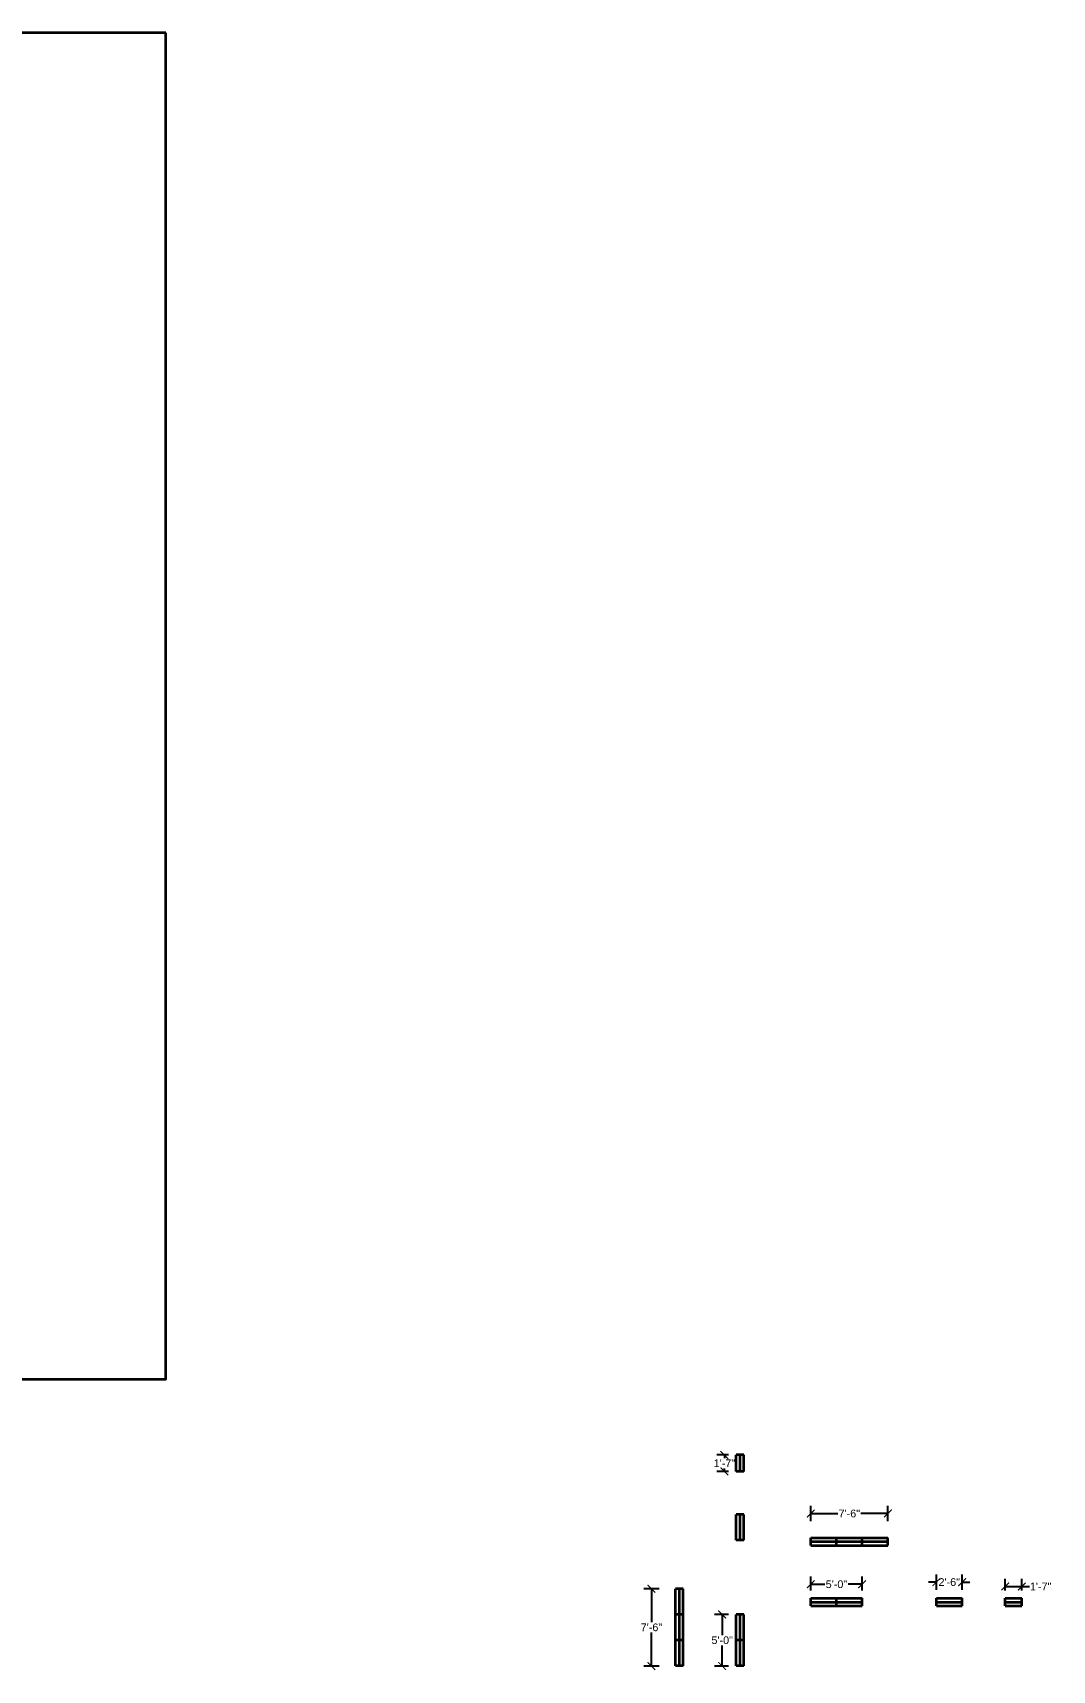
# Model space of a CAD drawing. Header units: inches. Extents: x -5041 to 2538, y -658 to 1746.
# Drawn here: x -2717 to -1530, y -501 to 1406 of the extents above; entities that cross this region are included whole.
import ezdxf
from ezdxf import colors
from ezdxf.entities.mleader import LeaderData, LeaderLine
from ezdxf.math import Vec2, Vec3

# ---------------------------------------------------------------- set-up
doc = ezdxf.new("R2010")
doc.units = ezdxf.units.IN
doc.header["$MEASUREMENT"] = 0
doc.layers.add('Foundation', color=120, linetype='Continuous', lineweight=25)
doc.layers.add('Wall', color=20, linetype='Continuous', lineweight=35)
doc.styles.add('3mm', font='arial.ttf', dxfattribs={"height": 0.125})
doc.styles.add('9 inch', font='arial.ttf', dxfattribs={"height": 9})
doc.dimstyles.new('1 to 96', dxfattribs={"dimscale": 96, "dimtxt": 9, "dimasz": 0.09375, "dimexe": 0.09375, "dimexo": 0.09375, "dimgap": 0.015625, "dimtad": 0, "dimtih": 1, "dimtoh": 1, "dimdec": 0, "dimzin": 3, "dimdsep": 46, "dimlunit": 4, "dimtxsty": '9 inch', "dimblk": 'ARCHTICK', "dimcen": 0.09, "dimadec": 0, "dimazin": 0, "dimtfac": 1, "dimtdec": 0, "dimtofl": 0, "dimtmove": 0, "dimatfit": 3, "dimfxl": 0.09375, "dimfxlon": 1, "dimtolj": 1, "dimtzin": 0, "dimarcsym": 0})

# ---------------------------------------------------------------- blocks, each defined once
blk = doc.blocks.new('_ArchTick')
at = {"color": 0, "linetype": 'ByBlock', "const_width": 0.15}
blk.add_lwpolyline([(-0.5, -0.5), (0.5, 0.5)], dxfattribs=at)
blk = doc.blocks.new('*D24')
at = {"layer": 'Defpoints', "color": 0, "transparency": 16777216}
for p in [(-1721.3, -318.3), (-1811.3, -346.4), (-1721.3, -346.4)]:
    blk.add_point(p, dxfattribs=at)
at = {"layer": 'Wall', "color": 0, "lineweight": -2, "transparency": 16777216}
for p, q in [((-1811.3, -327.3), (-1811.3, -309.3)), ((-1811.3, -318.3), (-1779.7, -318.3)), ((-1721.3, -318.3), (-1752.8, -318.3)), ((-1721.3, -327.3), (-1721.3, -309.3))]:
    blk.add_line(p, q, dxfattribs=at)
at = {"layer": 'Wall', "color": 0, "lineweight": -2, "transparency": 16777216, "xscale": 9, "yscale": 9, "zscale": 9, "rotation": 180}
blk.add_blockref('_ArchTick', (-1811.3, -318.3), dxfattribs=at)
at = {"layer": 'Wall', "color": 0, "lineweight": -2, "transparency": 16777216, "xscale": 9, "yscale": 9, "zscale": 9}
blk.add_blockref('_ArchTick', (-1721.3, -318.3), dxfattribs=at)
at = {"layer": 'Wall', "color": 0, "transparency": 16777216, "insert": (-1766.3, -318.3), "char_height": 9, "attachment_point": 5, "style": '9 inch'}
blk.add_mtext('\\A1;7\'-6"', dxfattribs=at)
blk = doc.blocks.new('*D25')
at = {"layer": 'Defpoints', "color": 0, "transparency": 16777216}
for p in [(-1811.3, -417), (-1751.3, -400.7), (-1751.3, -417)]:
    blk.add_point(p, dxfattribs=at)
at = {"layer": 'Wall', "color": 0, "lineweight": -2, "transparency": 16777216}
for p, q in [((-1811.3, -408), (-1811.3, -391.7)), ((-1751.3, -408), (-1751.3, -391.7)), ((-1811.3, -400.7), (-1794.7, -400.7)), ((-1751.3, -400.7), (-1767.8, -400.7))]:
    blk.add_line(p, q, dxfattribs=at)
at = {"layer": 'Wall', "color": 0, "lineweight": -2, "transparency": 16777216, "xscale": 9, "yscale": 9, "zscale": 9, "rotation": 180}
blk.add_blockref('_ArchTick', (-1811.3, -400.7), dxfattribs=at)
at = {"layer": 'Wall', "color": 0, "lineweight": -2, "transparency": 16777216, "xscale": 9, "yscale": 9, "zscale": 9}
blk.add_blockref('_ArchTick', (-1751.3, -400.7), dxfattribs=at)
at = {"layer": 'Wall', "color": 0, "transparency": 16777216, "insert": (-1781.3, -400.7), "char_height": 9, "attachment_point": 5, "style": '9 inch'}
blk.add_mtext('\\A1;5\'-0"', dxfattribs=at)
blk = doc.blocks.new('*D26')
at = {"layer": 'Defpoints', "color": 0, "transparency": 16777216}
for p in [(-1634.9, -398.2), (-1664.9, -416.3), (-1634.9, -416.3)]:
    blk.add_point(p, dxfattribs=at)
at = {"layer": 'Wall', "color": 0, "lineweight": -2, "transparency": 16777216}
for p, q in [((-1664.9, -398.2), (-1673.9, -398.2)), ((-1664.9, -407.2), (-1664.9, -389.2)), ((-1634.9, -407.2), (-1634.9, -389.2)), ((-1634.9, -398.2), (-1625.9, -398.2))]:
    blk.add_line(p, q, dxfattribs=at)
at = {"layer": 'Wall', "color": 0, "lineweight": -2, "transparency": 16777216, "xscale": 9, "yscale": 9, "zscale": 9}
blk.add_blockref('_ArchTick', (-1664.9, -398.2), dxfattribs=at)
at = {"layer": 'Wall', "color": 0, "lineweight": -2, "transparency": 16777216, "xscale": 9, "yscale": 9, "zscale": 9, "rotation": 180}
blk.add_blockref('_ArchTick', (-1634.9, -398.2), dxfattribs=at)
at = {"layer": 'Wall', "color": 0, "transparency": 16777216, "insert": (-1649.9, -398.2), "char_height": 9, "attachment_point": 5, "style": '9 inch'}
blk.add_mtext('\\A1;2\'-6"', dxfattribs=at)
blk = doc.blocks.new('*D27')
at = {"layer": 'Defpoints', "color": 0, "transparency": 16777216}
for p in [(-1584.7, -417), (-1565.5, -403.3), (-1565.5, -417)]:
    blk.add_point(p, dxfattribs=at)
at = {"layer": 'Wall', "color": 0, "lineweight": -2, "transparency": 16777216}
for p, q in [((-1584.7, -408), (-1584.7, -394.3)), ((-1565.5, -408), (-1565.5, -394.3)), ((-1584.7, -403.3), (-1565.5, -403.3)), ((-1565.5, -403.3), (-1556.5, -403.3))]:
    blk.add_line(p, q, dxfattribs=at)
at = {"layer": 'Wall', "color": 0, "lineweight": -2, "transparency": 16777216, "xscale": 9, "yscale": 9, "zscale": 9, "rotation": 180}
blk.add_blockref('_ArchTick', (-1584.7, -403.3), dxfattribs=at)
at = {"layer": 'Wall', "color": 0, "lineweight": -2, "transparency": 16777216, "xscale": 9, "yscale": 9, "zscale": 9}
blk.add_blockref('_ArchTick', (-1565.5, -403.3), dxfattribs=at)
at = {"layer": 'Wall', "color": 0, "transparency": 16777216, "insert": (-1543.5, -403.3), "char_height": 9, "attachment_point": 5, "style": '9 inch'}
blk.add_mtext('\\A1;1\'-7"', dxfattribs=at)
blk = doc.blocks.new('*D28')
at = {"layer": 'Defpoints', "color": 0, "transparency": 16777216}
for p in [(-1996.8, -405.9), (-1968.6, -405.9), (-1968.6, -495.9)]:
    blk.add_point(p, dxfattribs=at)
at = {"layer": 'Wall', "color": 0, "lineweight": -2, "transparency": 16777216}
for p, q in [((-1987.8, -405.9), (-2005.8, -405.9)), ((-1996.8, -405.9), (-1996.8, -444.8)), ((-1996.8, -495.9), (-1996.8, -457)), ((-1987.8, -495.9), (-2005.8, -495.9))]:
    blk.add_line(p, q, dxfattribs=at)
at = {"layer": 'Wall', "color": 0, "lineweight": -2, "transparency": 16777216, "xscale": 9, "yscale": 9, "zscale": 9}
for p, rotation in [((-1996.8, -405.9), 90), ((-1996.8, -495.9), 270)]:
    blk.add_blockref('_ArchTick', p, dxfattribs=dict(at, rotation=rotation))
at = {"layer": 'Wall', "color": 0, "transparency": 16777216, "insert": (-1996.8, -450.9), "char_height": 9, "attachment_point": 5, "style": '9 inch'}
blk.add_mtext('\\A1;7\'-6"', dxfattribs=at)
blk = doc.blocks.new('*D29')
at = {"layer": 'Defpoints', "color": 0, "transparency": 16777216}
for p in [(-1914.4, -435.9), (-1898.1, -435.9), (-1898.1, -495.9)]:
    blk.add_point(p, dxfattribs=at)
at = {"layer": 'Wall', "color": 0, "lineweight": -2, "transparency": 16777216}
for p, q in [((-1907.1, -435.9), (-1923.4, -435.9)), ((-1914.4, -435.9), (-1914.4, -459.8)), ((-1914.4, -495.9), (-1914.4, -472)), ((-1907.1, -495.9), (-1923.4, -495.9))]:
    blk.add_line(p, q, dxfattribs=at)
at = {"layer": 'Wall', "color": 0, "lineweight": -2, "transparency": 16777216, "xscale": 9, "yscale": 9, "zscale": 9}
for p, rotation in [((-1914.4, -435.9), 90), ((-1914.4, -495.9), 270)]:
    blk.add_blockref('_ArchTick', p, dxfattribs=dict(at, rotation=rotation))
at = {"layer": 'Wall', "color": 0, "transparency": 16777216, "insert": (-1914.4, -465.9), "char_height": 9, "attachment_point": 5, "style": '9 inch'}
blk.add_mtext('\\A1;5\'-0"', dxfattribs=at)
blk = doc.blocks.new('*D31')
at = {"layer": 'Defpoints', "color": 0, "transparency": 16777216}
for p in [(-1911.8, -250.1), (-1898.1, -250.1), (-1898.1, -269.3)]:
    blk.add_point(p, dxfattribs=at)
at = {"layer": 'Wall', "color": 0, "lineweight": -2, "transparency": 16777216}
for p, q in [((-1907.1, -250.1), (-1920.8, -250.1)), ((-1911.8, -250.1), (-1911.8, -253.7)), ((-1911.8, -269.3), (-1911.8, -265.7)), ((-1907.1, -269.3), (-1920.8, -269.3))]:
    blk.add_line(p, q, dxfattribs=at)
at = {"layer": 'Wall', "color": 0, "lineweight": -2, "transparency": 16777216, "xscale": 9, "yscale": 9, "zscale": 9}
for p, rotation in [((-1911.8, -250.1), 90), ((-1911.8, -269.3), 270)]:
    blk.add_blockref('_ArchTick', p, dxfattribs=dict(at, rotation=rotation))
at = {"layer": 'Wall', "color": 0, "transparency": 16777216, "insert": (-1911.8, -259.7), "char_height": 9, "attachment_point": 5, "style": '9 inch'}
blk.add_mtext('\\A1;1\'-7"', dxfattribs=at)

msp = doc.modelspace()

# ---------------------------------------------------------------- linework, layer by layer
at = {"layer": 'Wall'}
for p, q in [((-1898.12346, -269.32432), (-1898.12346, -250.12432)), ((-1889.12346, -250.12432), (-1898.12346, -250.12432)), ((-1893.62346, -269.32432), (-1893.62346, -250.12432)), ((-1889.12346, -269.32432), (-1889.12346, -250.12432)), ((-1889.12346, -269.32432), (-1898.12346, -269.32432)), ((-1898.12346, -349.49335), (-1898.12346, -319.49335)), ((-1889.12346, -319.49335), (-1898.12346, -319.49335)), ((-1893.62346, -349.49335), (-1893.62346, -319.49335)), ((-1889.12346, -349.49335), (-1889.12346, -319.49335)), ((-1889.12346, -349.49335), (-1898.12346, -349.49335)), ((-1811.2747, -346.43095), (-1721.2747, -346.43095)), ((-1811.2747, -355.43095), (-1811.2747, -346.43095)), ((-1811.2747, -350.93095), (-1721.2747, -350.93095)), ((-1811.2747, -355.43095), (-1721.2747, -355.43095)), ((-1781.2747, -355.43095), (-1781.2747, -346.43095)), ((-1751.2747, -355.43095), (-1751.2747, -346.43095)), ((-1721.2747, -355.43095), (-1721.2747, -346.43095)), ((-1968.64729, -495.85658), (-1968.64729, -405.85658)), ((-1959.64729, -405.85658), (-1968.64729, -405.85658)), ((-1964.14729, -495.85658), (-1964.14729, -405.85658)), ((-1959.64729, -495.85658), (-1959.64729, -405.85658)), ((-1811.2747, -416.95478), (-1751.2747, -416.95478)), ((-1811.2747, -425.95478), (-1811.2747, -416.95478)), ((-1781.2747, -425.95478), (-1781.2747, -416.95478)), ((-1751.2747, -425.95478), (-1751.2747, -416.95478)), ((-1664.91147, -416.95478), (-1634.91147, -416.95478)), ((-1664.91147, -425.95478), (-1664.91147, -416.95478)), ((-1634.91147, -425.95478), (-1634.91147, -416.95478)), ((-1584.74244, -416.95478), (-1565.54244, -416.95478)), ((-1584.74244, -425.95478), (-1584.74244, -416.95478)), ((-1565.54244, -425.95478), (-1565.54244, -416.95478)), ((-1959.64729, -435.85658), (-1968.64729, -435.85658)), ((-1898.12346, -495.85658), (-1898.12346, -435.85658)), ((-1889.12346, -435.85658), (-1898.12346, -435.85658)), ((-1893.62346, -495.85658), (-1893.62346, -435.85658)), ((-1889.12346, -495.85658), (-1889.12346, -435.85658)), ((-1811.2747, -421.45478), (-1751.2747, -421.45478)), ((-1811.2747, -425.95478), (-1751.2747, -425.95478)), ((-1664.91147, -421.45478), (-1634.91147, -421.45478)), ((-1664.91147, -425.95478), (-1634.91147, -425.95478)), ((-1584.74244, -421.45478), (-1565.54244, -421.45478)), ((-1584.74244, -425.95478), (-1565.54244, -425.95478)), ((-1959.64729, -465.85658), (-1968.64729, -465.85658)), ((-1889.12346, -465.85658), (-1898.12346, -465.85658)), ((-1959.64729, -495.85658), (-1968.64729, -495.85658)), ((-1889.12346, -495.85658), (-1898.12346, -495.85658))]:
    msp.add_line(p, q, dxfattribs=at)
msp.add_lwpolyline([(-2562.42447, 1406.28818), (-5040.687, 1406.28818), (-5040.687, -161.68299), (-2562.42447, -161.68299)], close=True, dxfattribs=at)

# ---------------------------------------------------------------- dimensions: what is measured, and where the dimension line sits
for base, p1, p2, picture, middle in [((-1911.76347, -250.12432), (-1898.12346, -269.32432), (-1898.12346, -250.12432), '*D31', (-1911.76347, -259.72432)), ((-1996.8196, -405.85658), (-1968.64729, -495.85658), (-1968.64729, -405.85658), '*D28', (-1996.8196, -450.85658)), ((-1914.40918, -435.85658), (-1898.12346, -495.85658), (-1898.12346, -435.85658), '*D29', (-1914.40918, -465.85658))]:
    dim = msp.add_linear_dim(base=base, p1=p1, p2=p2, angle=90, dimstyle='1 to 96', dxfattribs=at)
    dim.commit()
    dim.dimension.update_dxf_attribs({"geometry": picture, "text_midpoint": middle})
for base, p1, p2, picture, middle in [((-1721.2747, -318.25863), (-1811.2747, -346.43095), (-1721.2747, -346.43095), '*D24', (-1766.2747, -318.25863)), ((-1751.2747, -400.66906), (-1811.2747, -416.95478), (-1751.2747, -416.95478), '*D25', (-1781.2747, -400.66906)), ((-1634.91147, -398.16642), (-1664.91147, -416.32802), (-1634.91147, -416.32802), '*D26', (-1649.91147, -398.16642)), ((-1565.54244, -403.31477), (-1584.74244, -416.95478), (-1565.54244, -416.95478), '*D27', (-1543.5039, -403.31477))]:
    dim = msp.add_linear_dim(base=base, p1=p1, p2=p2, dimstyle='1 to 96', dxfattribs=at)
    dim.commit()
    dim.dimension.update_dxf_attribs({"geometry": picture, "text_midpoint": middle})

# ---------------------------------------------------------------- leaders
at = {"layer": 'Foundation'}
ml = msp.add_multileader_mtext('Standard', dxfattribs=at)
ml.set_content('\\A1;{\\H0.7x;\\S3/4;}" tk Internal Plastering', color=256, style='3mm')
ml.set_leader_properties()
ml.build(insert=Vec2(0, 0))
ml.multileader.update_dxf_attribs({"text_right_attachment_type": 6, "dogleg_length": 0.36, "arrow_head_size": 4.32, "scale": 24})
ctx = ml.context
ctx.base_point, ctx.scale, ctx.char_height, ctx.arrow_head_size, ctx.landing_gap_size, ctx.plane_origin = Vec3(-3183.46762, 370.30461), 24, 3, 4.32, 2.16, Vec3(-3213.32296, 345.9411)
ctx.right_attachment = 6
notes = []
notes.append((ctx, [(0, (1, 1, 0), (-3192.10762, 370.30461), (1, 0), 8.64, [(0, [(-3213.32296, 345.9411)], 0, [])])]))
ctx.mtext.insert, ctx.mtext.width, ctx.mtext.flow_direction = Vec3(-3181.30762, 372.24561), 42.1686221, 5
for ctx, leaders in notes:
    for number, flags, end, landing, length, lines in leaders:
        leader = LeaderData()
        leader.index, (leader.has_last_leader_line, leader.has_dogleg_vector, leader.attachment_direction) = number, flags
        leader.last_leader_point, leader.dogleg_vector, leader.dogleg_length = Vec3(end), Vec3(landing), length
        for number, points, colour, breaks in lines:
            line = LeaderLine()
            line.index, line.vertices, line.color, line.breaks = number, Vec3.list(points), colors.encode_raw_color(colour), breaks
            leader.lines.append(line)
        ctx.leaders.append(leader)

doc.saveas('drawing.dxf')
